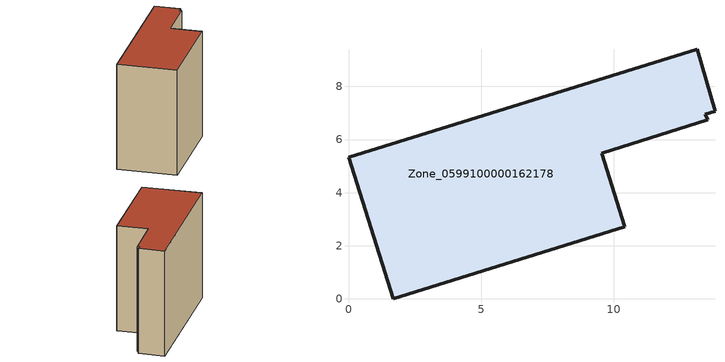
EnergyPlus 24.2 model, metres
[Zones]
Zone_0599100000162178
 floor ground (C_G): 13.44,6.95 13.53,6.75 9.54,5.49 10.41,2.72 1.68,0 0,5.33 13.15,9.41 13.81,7.06 z0
 wall outside (C_F): 1.68,0 10.41,2.72 9.54,5.49 13.53,6.75 13.44,6.95 13.81,7.06 13.15,9.41 0,5.33 1.68,0 z0:10.24
 roof outside (C_R): 13.53,6.75 13.44,6.95 13.81,7.06 13.15,9.41 0,5.33 1.68,0 10.41,2.72 9.54,5.49 z10.24
[BUILDING]
Pand.0599100000162178: North Axis=0; Terrain=City; Loads Convergence Tolerance Value=0.04; Temperature Convergence Tolerance Value=0.4; Solar Distribution=FullExterior; Maximum Number of Warmup Days=25; Minimum Number of Warmup Days=1
[Site:Location]
Rotterdam.The.Hague.AP_ZH_NLD Design_Conditions: Latitude=51.96; Longitude=4.45; Time Zone=1; Elevation=-4.5
[SITE:GROUNDTEMPERATURE:BUILDINGSURFACE]
18, 18, 18, 18, 18, 18, 18, 18, 18, 18, 18, 18
[MATERIAL] Thermal Absorptance=0.9; Solar Absorptance=0.7; Visible Absorptance=0.7
Name | Roughness | Thickness | Conductivity | Density | Specific Heat
G.TI.1946 | MediumSmooth | 0.15 | 1 | 540 | 1210
F.TI.1946 | Rough | 0.3 | 0.857143 | 1920 | 840
R.TI.1946 | MediumRough | 0.2 | 0.1 | 1500 | 1000
[CONSTRUCTION]
C_G: G.TI.1946
C_F: F.TI.1946
C_R: R.TI.1946
[ZONE]
Zone_0599100000162178: Type=1; Multiplier=1; Ceiling Height=Autocalculate; Volume=Autocalculate; Floor Area=autocalculate; Part of Total Floor Area=Yes
[ZONEINFILTRATION:DESIGNFLOWRATE]
Infil_Zone_0599100000162178: Zone or ZoneList or Space or SpaceList=Zone_0599100000162178; Schedule=AlwaysOn; Design Flow Rate Calculation Method=Flow/Area; Flow Rate per Floor Area=0.003; Constant Term Coefficient=1; Temperature Term Coefficient=0; Velocity Term Coefficient=0; Velocity Squared Term Coefficient=0
[HVACTEMPLATE:ZONE:IDEALLOADSAIRSYSTEM]
Zone_0599100000162178: Maximum Heating Supply Air Temperature=50; Minimum Cooling Supply Air Temperature=13; Maximum Heating Supply Air Humidity Ratio=0.0156; Minimum Cooling Supply Air Humidity Ratio=0.0077; Heating Limit=NoLimit; Cooling Limit=NoLimit; Dehumidification Control Type=ConstantSensibleHeatRatio; Cooling Sensible Heat Ratio=0.7; Dehumidification Setpoint=60; Humidification Control Type=None; Humidification Setpoint=30; Outdoor Air Method=None; Outdoor Air Flow Rate per Person=0.00944; Outdoor Air Flow Rate per Zone Floor Area=0; Outdoor Air Flow Rate per Zone=0; Demand Controlled Ventilation Type=None; Outdoor Air Economizer Type=NoEconomizer; Heat Recovery Type=None; Sensible Heat Recovery Effectiveness=0.7; Latent Heat Recovery Effectiveness=0.65
[ZONECONTROL:THERMOSTAT]
ThermostatControl_Zone_0599100000162178: Zone or ZoneList=Zone_0599100000162178; Control Type Schedule=DualSetpointControlType; Control 1=Thermostat_Zone_0599100000162178; Temperature Difference Between Cutout And Setpoint=0
[THERMOSTATSETPOINT:DUALSETPOINT]
Thermostat_Zone_0599100000162178: Heating Setpoint Temperature Schedule=HeatingSetpoint_Zone_0599100000162178; Cooling Setpoint Temperature Schedule=CoolingSetpoint_Zone_0599100000162178
[SCHEDULE:COMPACT]
HeatingSetpoint_Zone_0599100000162178: Through: 12/31, For: AllDays, Until: 24:00, 21
CoolingSetpoint_Zone_0599100000162178: Through: 12/31, For: AllDays, Until: 24:00, 24
DualSetpointControlType: Through: 12/31, For: AllDays, Until: 24:00, 4
AlwaysOn: Through: 12/31, For: AllDays, Until: 24:00, 1
